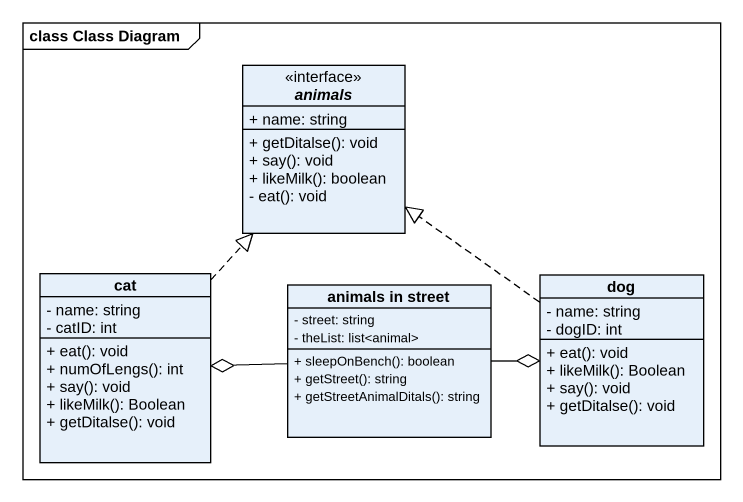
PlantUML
@startuml
mainframe class Class Diagram
hide circle
hide empty members
skinparam classAttributeIconSize 0
interface animals {
  + name: string
  + getDitalse(): void
  + say(): void
  + likeMilk(): boolean
  - eat(): void
}
class cat {
  - name: string
  - catID: int
  + eat(): void
  + numOfLengs(): int
  + say(): void
  + likeMilk(): Boolean
  + getDitalse(): void
}
class "animals in street" as animals_in_street {
  - street: string
  - theList: list<animal>
  + sleepOnBench(): boolean
  + getStreet(): string
  + getStreetAnimalDitals(): string
}
class dog {
  - name: string
  - dogID: int
  + eat(): void
  + likeMilk(): Boolean
  + say(): void
  + getDitalse(): void
}
cat .up.|> animals
animals_in_street -left-o cat
animals_in_street -right-o dog
dog .up.|> animals
@enduml
